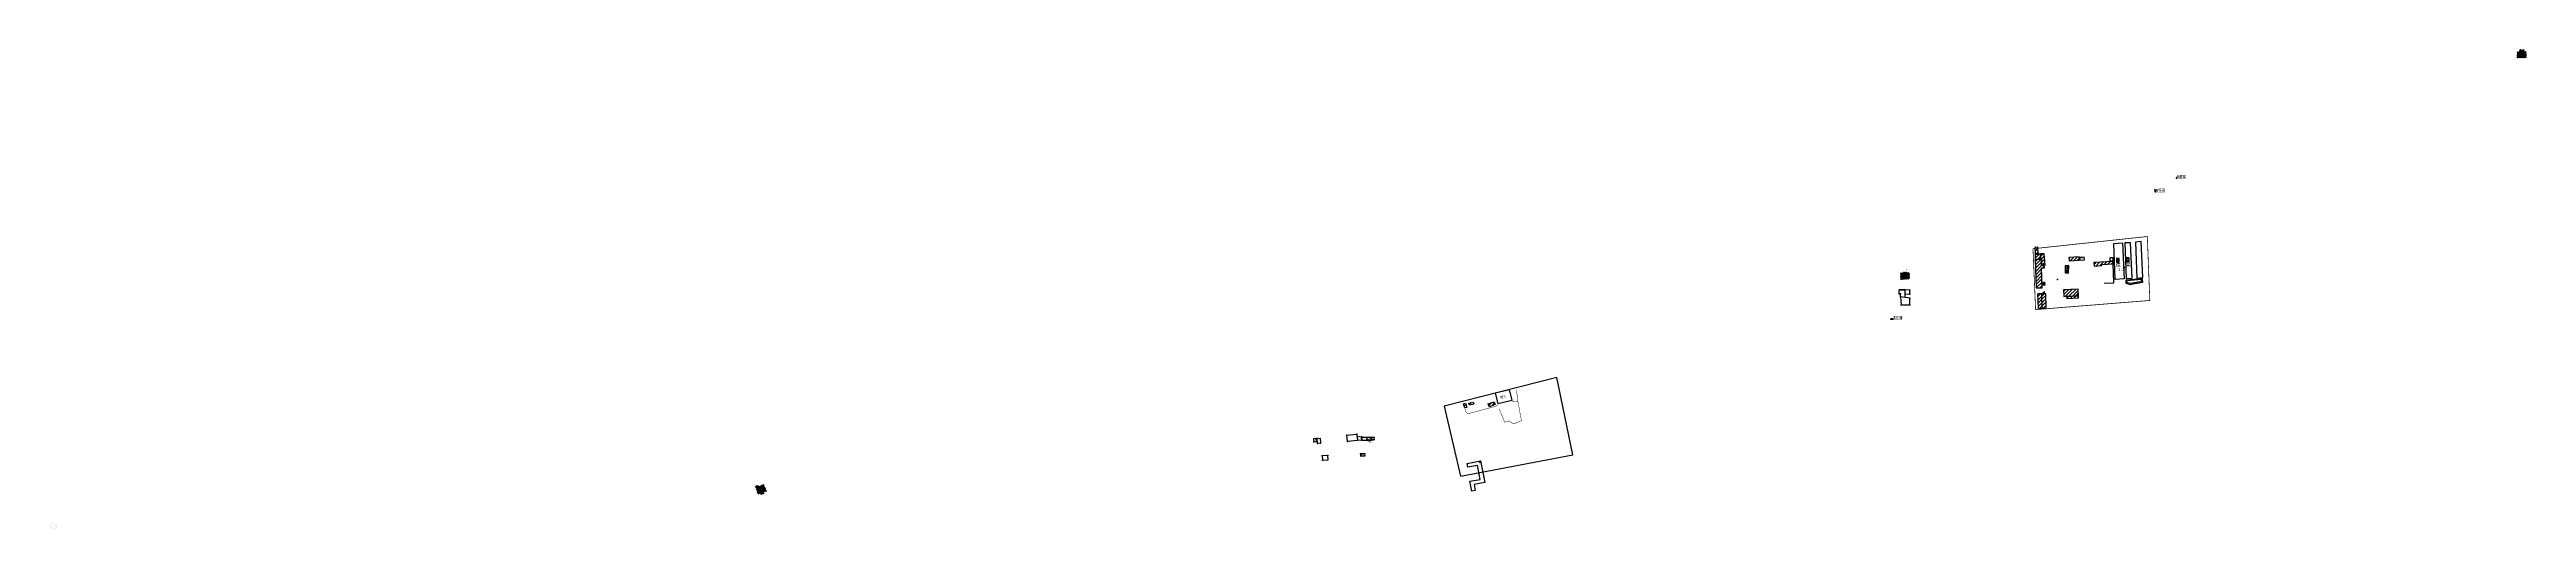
# Model space of a CAD drawing. Header units: metres. Extents: x 494039 to 619385, y 3351420 to 3402703.
# Drawn here: x 594835 to 598172, y 3392587 to 3393233 of the extents above; entities that cross this region are included whole.
import ezdxf
from ezdxf.enums import TextEntityAlignment as Align

# ---------------------------------------------------------------- set-up
doc = ezdxf.new("R2010")
doc.units = ezdxf.units.M
for name, pattern in [('2430', [0]), ('2450', [0]), ('8521', [0])]:
    doc.linetypes.add(name, pattern=pattern)
for name, color, linetype in [('210100-1', 8, 'Continuous'), ('310300', 8, 'Continuous'), ('310300-1', 8, 'Continuous'), ('310600', 8, 'Continuous'), ('330200-1', 8, 'Continuous'), ('330400', 8, 'Continuous'), ('330400-1', 8, 'Continuous'), ('380201', 8, '2430'), ('380201-1', 8, '2430'), ('380202-1', 8, '2450'), ('720100', 8, 'Continuous'), ('760201-1', 8, '8521'), ('ASSIST', 8, 'Continuous'), ('GXYZ', 8, 'Continuous'), ('JMD', 8, 'Continuous'), ('MAINLAYER', 8, 'Continuous'), ('备注', 8, 'Continuous'), ('房屋拆迁', 8, 'Continuous')]:
    doc.layers.add(name, color=color, linetype=linetype)
doc.styles.add('HZ', font='simsun.ttc', dxfattribs={"width": 0.8})
doc.styles.add('宋体', font='txt')
doc.styles.add('细等线体', font='方正细等线简体.TTF', dxfattribs={"width": 0.8})
pattern_1 = [(45, (0, 0), (-2.298097039, 2.298097039), [])]
pattern_2 = [(45, (0, 0), (-2.298097039, 2.298097039), [])]

# ---------------------------------------------------------------- blocks, each defined once
blk = doc.blocks.new('gc170')
at = {"linetype": 'Continuous'}
blk.add_circle((0, 0), 0.5, dxfattribs=at)
blk = doc.blocks.new('A$C28A84825')
at = {"linetype": 'Continuous', "const_width": 0.2, "flags": 128}
blk.add_lwpolyline([(0.3, 1.4), (0.1, 0.7), (0.5, 0.7), (0.3, 0)], dxfattribs=at)
blk = doc.blocks.new('gc314')
for p, q in [((-0.5, 0.5), (-1, 0.5)), ((-1, 0), (1, 0)), ((0.5, 0), (0.5, 0.5)), ((0.5, 0.5), (1, 0.5))]:
    blk.add_line(p, q)
blk.add_lwpolyline([(-0.5, 0), (0.5, 0), (0.5, 2), (-0.5, 2)], close=True)
blk.add_blockref('A$C28A84825', (-0.3, 0.3))
blk = doc.blocks.new('0612-线路地形')
at = {"color": 8, "linetype": 'Continuous', "flags": 128}
blk.add_lwpolyline([(597334.4, 3392909.8), (597327, 3392909.8)], dxfattribs=at)
at = {"layer": 'ASSIST', "color": 8, "linetype": 'Continuous', "flags": 128}
for points in [[(597671.4, 3393044.1), (597672, 3393041.6)], [(597318.2, 3392870.1), (597315.6, 3392870.3)]]:
    blk.add_lwpolyline(points, dxfattribs=at)
at = {"layer": 'GXYZ', "color": 8, "linetype": 'Continuous'}
for p, q in [((597671.8, 3393043.9), (597671.2, 3393043.8)), ((597671.2, 3393043.8), (597671.7, 3393041.7)), ((597671.7, 3393041.7), (597672.3, 3393041.9)), ((597672.3, 3393041.9), (597671.8, 3393043.9)), ((597318, 3392870.5), (597315.9, 3392870.6)), ((597315.9, 3392870.6), (597315.9, 3392870)), ((597315.9, 3392870), (597318, 3392869.9)), ((597318, 3392869.9), (597318, 3392870.5))]:
    blk.add_line(p, q, dxfattribs=at)
at = {"layer": 'GXYZ', "color": 8, "linetype": 'Continuous', "const_width": 0.6, "flags": 128}
for points in [[(597671.8, 3393042.6), (597671.7, 3393043.1)], [(597316.7, 3392870.2), (597317.2, 3392870.2)]]:
    blk.add_lwpolyline(points, dxfattribs=at)
at = {"layer": 'JMD', "color": 8, "linetype": 'Continuous'}
for p, q in [((596609.8, 3392710.8), (596610.2, 3392710.5)), ((596609.8, 3392707), (596610.2, 3392707.4)), ((596615.6, 3392710.9), (596615.3, 3392710.5)), ((596615.6, 3392707.1), (596615.3, 3392707.4))]:
    blk.add_line(p, q, dxfattribs=at)
at = {"layer": 'JMD', "color": 8, "linetype": 'Continuous', "flags": 128}
for points, elevation in [([(597328.8, 3392900.1), (597328.7, 3392904), (597327, 3392904), (597327, 3392909.8), (597334.4, 3392909.8), (597334.4, 3392904.3), (597334.3, 3392899.4)], 2.9), ([(597341.4, 3392889.5), (597341.4, 3392898.4), (597328.8, 3392900.1), (597329.3, 3392889.4), (597341.4, 3392889.5)], 3.1)]:
    blk.add_lwpolyline(points, dxfattribs=dict(at, elevation=elevation))
for points in [[(597341.3, 3392903.6), (597341.4, 3392909.2), (597334.4, 3392909.8), (597334.4, 3392904.3)], [(596538.3, 3392704.9), (596541.9, 3392705.3), (596541.6, 3392709.3), (596538, 3392708.9)], [(596547.4, 3392703.1), (596543, 3392702.8), (596542.6, 3392709.6), (596546.9, 3392709.9)], [(596583.7, 3392705.2), (596582.8, 3392714), (596596, 3392715.4), (596597, 3392706.7)], [(596602.9, 3392707), (596602.4, 3392711.3), (596596.6, 3392712), (596597.1, 3392707.7)], [(596602.9, 3392707), (596609.7, 3392707.1), (596609.7, 3392711), (596603, 3392711)], [(596609.8, 3392710.8), (596609.8, 3392707), (596615.6, 3392707.1), (596615.6, 3392710.9)], [(596615.9, 3392708.3), (596619.6, 3392708.3), (596619.7, 3392710.9), (596615.9, 3392710.9)], [(596557.2, 3392686.7), (596549.4, 3392686.2), (596549.9, 3392680.1), (596557.7, 3392680.6)], [(596607, 3392689), (596600.9, 3392688.6), (596601.1, 3392685.6), (596607.2, 3392686)]]:
    blk.add_lwpolyline(points, close=True, dxfattribs=at)
at = {"layer": '备注', "color": 8, "linetype": 'Continuous'}
for p in [(597671.4, 3393044.1, 2.4), (597672, 3393041.6, 2.4), (597700.5, 3393060, 2.7), (597327, 3392904, 4.4), (597328.7, 3392904, 4.5), (597328.8, 3392900.1, 2.9), (597334.4, 3392909.8, 4.3), (597341.3, 3392903.6, 4.5), (597341.4, 3392909.2, 2.9), (597341.4, 3392904.1, 2.9), (597341.4, 3392898.4, 2.9), (597315.6, 3392870.3, 3), (597318.2, 3392870.1, 2.9), (597329.3, 3392889.4, 3), (597341.4, 3392889.5, 3.1), (596538.3, 3392704.9, 3.7), (596541.6, 3392709.3, 4), (596541.9, 3392705.3, 3.7), (596542.6, 3392709.6, 4.6), (596543, 3392702.8, 4.7), (596547.4, 3392703.1, 4), (596582.8, 3392714, 4.4), (596583.7, 3392705.2, 4.4), (596596, 3392715.4, 4.4), (596596.6, 3392712, 4.2), (596602.3, 3392711.7, 4.5), (596602.4, 3392711.3, 4.9), (596602.9, 3392707, 4.3), (596609.7, 3392711, 5), (596609.7, 3392707.1, 4.4), (596609.8, 3392710.8, 4.1), (596609.8, 3392707, 3.6), (596615.6, 3392707.1, 3.6), (596615.9, 3392708.3, 3.8), (596619.6, 3392708.3, 3.8), (596619.7, 3392710.9, 4.1), (596549.4, 3392686.2, 4.4), (596549.9, 3392680.1, 4.4), (596557.2, 3392686.7, 4.6), (596600.9, 3392688.6, 3.4), (596607, 3392689, 3.3)]:
    blk.add_point(p, dxfattribs=at)
at = {"layer": 'GXYZ', "color": 8, "linetype": 'Continuous', "xscale": 0.5, "yscale": 0.5}
for name, p in [('gc170', (597671.4, 3393044.1)), ('gc170', (597672, 3393041.6)), ('gc314', (597700.5, 3393060, 2.7)), ('gc170', (597315.6, 3392870.3)), ('gc170', (597318.2, 3392870.1))]:
    blk.add_blockref(name, p, dxfattribs=at)
at = {"layer": 'JMD', "color": 8, "linetype": 'Continuous', "style": '细等线体', "width": 0.75}
blk.add_text('铁', height=4, dxfattribs=at).set_placement((596604, 3392687.3), align=Align.MIDDLE)
at = {"layer": '备注', "color": 8, "linetype": 'Continuous', "style": 'HZ', "width": 0.75}
for s, p in [('变压器', (597672.3, 3393041.2, 2.4)), ('电匣箱', (597700.7, 3393059.6, 2.7)), ('变压器', (597318.5, 3392869.8, 2.9)), ('棚子', (596610.8, 3392704.6, 3.6))]:
    blk.add_text(s, height=4, dxfattribs=at).set_placement(p)
blk = doc.blocks.new('2ALL&24ALL')
at = {"layer": '房屋拆迁'}
h = blk.add_hatch(dxfattribs=at)
h.set_pattern_fill('ANSI37', color=8, scale=0.5, style=0)
h.paths.add_polyline_path([(598171.9, 3393222.2), (598159.3, 3393222.1), (598159.5, 3393230.1), (598162.6, 3393230.1), (598162.6, 3393233), (598168.9, 3393232.9), (598168.8, 3393230.5), (598171.6, 3393230.5)])
h = blk.add_hatch(dxfattribs=at)
h.set_pattern_fill('ANSI37', color=8, scale=0.5, style=0)
h.paths.add_polyline_path([(598171.9, 3393222.2), (598159.3, 3393222.1), (598159.5, 3393230.1), (598162.6, 3393230.1), (598162.6, 3393233), (598168.9, 3393232.9), (598168.8, 3393230.5), (598171.6, 3393230.5)])
h = blk.add_hatch(dxfattribs=at)
h.set_pattern_fill('ANSI37', color=8, scale=0.5, style=0)
h.paths.add_polyline_path([(597328.8, 3392923.5), (597341, 3392924.3), (597340.4, 3392933), (597336.8, 3392932.8), (597336.8, 3392933.7), (597332.3, 3392933.4), (597332.3, 3392932.7), (597328.4, 3392932.5)])
h = blk.add_hatch(dxfattribs=at)
h.set_pattern_fill('ANSI37', color=8, scale=0.5, style=0)
h.paths.add_polyline_path([(595789.5, 3392634.3), (595785.9, 3392645.2), (595789.3, 3392646.6), (595790, 3392644.7), (595797.1, 3392647.5), (595801, 3392638.4), (595797.2, 3392637.2), (595797.9, 3392635.3), (595793.6, 3392633.8), (595793, 3392635.5)])
at = {"layer": '房屋拆迁', "color": 8, "linetype": 'Continuous', "const_width": 0.1}
for points in [[(598171.8, 3393222.3), (598159.3, 3393222.1), (598159.5, 3393230.1), (598162.6, 3393230.1), (598162.6, 3393233), (598168.9, 3393232.9), (598168.8, 3393230.5), (598171.6, 3393230.5), (598171.8, 3393222.3)], [(597328.8, 3392923.5), (597341, 3392924.3), (597340.4, 3392933), (597336.8, 3392932.8), (597336.8, 3392933.7), (597332.3, 3392933.4), (597332.3, 3392932.7), (597328.4, 3392932.5), (597328.8, 3392923.5)], [(597340.4, 3392933), (597340.4, 3392936.7), (597336.1, 3392936.5), (597336.4, 3392933.6), (597336.8, 3392933.7), (597336.8, 3392932.8), (597340.4, 3392933), (597340.4, 3392933)], [(595789.5, 3392634.3), (595785.9, 3392645.2), (595789.3, 3392646.6), (595790, 3392644.7), (595797.1, 3392647.5), (595801, 3392638.4), (595797.2, 3392637.2), (595797.9, 3392635.3), (595793.6, 3392633.8), (595792.9, 3392635.5), (595789.5, 3392634.3)], [(594838.3, 3392595.8), (594835.1, 3392591.8), (594841.6, 3392587.1), (594844.6, 3392591.3), (594838.3, 3392595.8)]]:
    blk.add_lwpolyline(points, dxfattribs=at)
blk = doc.blocks.new('mf')
for p, q in [((1.2, 1), (-1.2, 1)), ((-1.2, 1), (-1.2, -0.9)), ((0.5, 0), (-0.5, 0)), ((1.2, -0.9), (1.2, 1)), ((-1.2, -0.9), (1.2, -0.9))]:
    blk.add_line(p, q)
at = {"flags": 128}
for points in [[(-1.2, -0.9), (-0.5, 0), (-1.2, 1)], [(1.2, -0.9), (0.5, 0), (1.2, 1)]]:
    blk.add_lwpolyline(points, dxfattribs=at)
blk = doc.blocks.new('y49')
at = {"layer": '330400', "rotation": 90}
blk.add_blockref('mf', (0, 1.6), dxfattribs=at)
blk.add_text('菜', height=2.5).set_placement((-1.6, -2.8))
blk = doc.blocks.new('y13')
blk.add_text('塘', height=2.5).set_placement((-1.7, -1.1))
blk = doc.blocks.new('p_point')
for radius in [0.2, 0.25, 0.05, 0.1, 0.15]:
    blk.add_circle((0, 0), radius)
blk.add_point((0, 0))
blk = doc.blocks.new('线路地形0613')
at = {"layer": '310300', "linetype": 'Continuous'}
h = blk.add_hatch(dxfattribs=at)
h.set_pattern_fill('ANSI31', color=8, scale=26, style=0)
h.set_pattern_definition(pattern_2)
h.paths.add_polyline_path([(597517.4, 3392950.8), (597517.2, 3392957.9), (597510, 3392957.7), (597510.2, 3392950.5)])
h = blk.add_hatch(dxfattribs=at)
h.set_pattern_fill('ANSI31', color=8, scale=26, style=0)
h.set_pattern_definition(pattern_2)
h.paths.add_polyline_path([(597511.5, 3392912.2), (597519.5, 3392912.5), (597518.6, 3392939), (597522.4, 3392939.1), (597522.3, 3392942.8), (597518.6, 3392942.6), (597518.5, 3392950.8), (597510.2, 3392950.5)])
h = blk.add_hatch(dxfattribs=at)
h.set_pattern_fill('ANSI31', color=8, scale=26, style=0)
h.set_pattern_definition(pattern_2)
h.paths.add_polyline_path([(597522.3, 3392942.8), (597523.6, 3392942.7), (597522.3, 3392958.1), (597517.2, 3392957.9), (597517.4, 3392950.8), (597518.5, 3392950.8), (597518.6, 3392942.6)])
h = blk.add_hatch(dxfattribs=at)
h.set_pattern_fill('ANSI31', color=8, scale=26, style=0)
h.set_pattern_definition(pattern_2)
edge = h.paths.add_edge_path()
edge.add_line((597514.5, 3392884.4), (597519.6, 3392884.6))
edge.add_line((597519.6, 3392884.6), (597518.9, 3392904.3))
edge.add_line((597518.9, 3392904.3), (597513.7, 3392904.1))
h = blk.add_hatch(dxfattribs=at)
h.set_pattern_fill('ANSI31', color=8, scale=26, style=0)
h.set_pattern_definition(pattern_2)
edge = h.paths.add_edge_path()
edge.add_line((597519.6, 3392884.6), (597524.9, 3392885.2))
edge.add_line((597524.9, 3392885.2), (597524.2, 3392904.4))
edge.add_line((597524.2, 3392904.4), (597518.9, 3392904.3))
h = blk.add_hatch(dxfattribs=at)
h.set_pattern_fill('ANSI31', color=8, scale=26, style=0)
h.set_pattern_definition(pattern_2)
h.paths.add_polyline_path([(597522.9, 3392904.4), (597522.8, 3392906.1), (597520.5, 3392905.9), (597520.2, 3392904.3)])
h = blk.add_hatch(dxfattribs=at)
h.set_pattern_fill('ANSI31', color=8, scale=26, style=0)
h.set_pattern_definition(pattern_2)
h.paths.add_polyline_path([(597548.7, 3392900.6), (597568.3, 3392901.5), (597567.9, 3392910.7), (597548.3, 3392909.7)])
h = blk.add_hatch(dxfattribs=at)
h.set_pattern_fill('ANSI31', color=8, scale=26, style=0)
h.set_pattern_definition(pattern_2)
h.paths.add_polyline_path([(597552.4, 3392900.8), (597552.6, 3392898.1), (597568.2, 3392898.8), (597568.3, 3392901.5)])
at = {"layer": '310300-1', "linetype": 'Continuous'}
h = blk.add_hatch(dxfattribs=at)
h.set_pattern_fill('ANSI31', color=8, scale=26, style=0)
h.set_pattern_definition(pattern_1)
h.paths.add_polyline_path([(597514, 3392957.8), (597513.8, 3392966.9), (597509.7, 3392966.4), (597510, 3392957.7)])
h = blk.add_hatch(dxfattribs=at)
h.set_pattern_fill('ANSI31', color=8, scale=26, style=0)
h.set_pattern_definition(pattern_1)
h.paths.add_polyline_path([(597569.5, 3392949.6), (597569.2, 3392954.2), (597555.6, 3392953.2), (597555.9, 3392948.7)])
h = blk.add_hatch(dxfattribs=at)
h.set_pattern_fill('ANSI31', color=8, scale=26, style=0)
h.set_pattern_definition(pattern_1)
h.paths.add_polyline_path([(597615.2, 3392944.5), (597614.9, 3392947.9), (597589.1, 3392946.2), (597589.5, 3392941.5), (597600, 3392942.2), (597599.9, 3392943.5)])
h = blk.add_hatch(dxfattribs=at)
h.set_pattern_fill('ANSI31', color=8, scale=26, style=0)
h.set_pattern_definition(pattern_1)
h.paths.add_polyline_path([(597519.3, 3392920.3), (597522.8, 3392920.1), (597522.9, 3392915.7), (597519.4, 3392915.8)])
h = blk.add_hatch(dxfattribs=at)
h.set_pattern_fill('ANSI31', color=8, scale=26, style=0)
h.set_pattern_definition(pattern_1)
h.paths.add_polyline_path([(596740.1, 3392756), (596742.7, 3392756.8), (596744.2, 3392751.4), (596741.6, 3392750.7)])
h = blk.add_hatch(dxfattribs=at)
h.set_pattern_fill('ANSI31', color=8, scale=26, style=0)
h.set_pattern_definition(pattern_1)
h.paths.add_polyline_path([(596747.2, 3392756.8), (596753, 3392758.5), (596753.8, 3392755.8), (596747.9, 3392754.2)])
h = blk.add_hatch(dxfattribs=at)
h.set_pattern_fill('ANSI31', color=8, scale=26, style=0)
h.set_pattern_definition(pattern_1)
h.paths.add_polyline_path([(596773.1, 3392756.1), (596781.1, 3392758.9), (596782.5, 3392755.1), (596774.5, 3392752.2)])
at = {"color": 8, "linetype": 'Continuous', "const_width": 1}
blk.add_lwpolyline([(597507.1, 3392964.9), (597510.6, 3392883), (597664.5, 3392895.3), (597661.1, 3392981.4)], close=True, dxfattribs=at)
at = {"color": 8, "linetype": 'Continuous'}
blk.add_lwpolyline([(596714, 3392752.9), (596736, 3392658.7), (596887.1, 3392687.5), (596865.7, 3392791.4)], close=True, dxfattribs=at)
at = {"layer": '210100-1', "color": 8, "flags": 128}
for points, elevation in [([(597554.1, 3392933.9), (597553.9, 3392941.5), (597550.9, 3392941.3), (597551.2, 3392934)], 2.6), ([(597653.4, 3392920.9), (597653.4, 3392923.4), (597633.3, 3392921.8), (597633.2, 3392919.9), (597638.3, 3392918.8), (597641.7, 3392919.1), (597648.9, 3392920.2)], 2.5)]:
    blk.add_lwpolyline(points, close=True, dxfattribs=dict(at, elevation=elevation))
at = {"layer": '310300', "color": 8, "flags": 128}
for points, elevation in [([(597517.4, 3392950.8), (597517.2, 3392957.9), (597510, 3392957.7), (597510.2, 3392950.5)], 6.7), ([(597511.5, 3392912.2), (597519.5, 3392912.5), (597518.6, 3392939), (597522.4, 3392939.1), (597522.3, 3392942.8), (597518.6, 3392942.6), (597518.5, 3392950.8), (597510.2, 3392950.5)], 6.6), ([(597522.3, 3392942.8), (597523.6, 3392942.7), (597522.3, 3392958.1), (597517.2, 3392957.9), (597517.4, 3392950.8), (597518.5, 3392950.8), (597518.6, 3392942.6)], 5.8), ([(597548.7, 3392900.6), (597568.3, 3392901.5), (597567.9, 3392910.7), (597548.3, 3392909.7)], 6), ([(597552.4, 3392900.8), (597552.6, 3392898.1), (597568.2, 3392898.8), (597568.3, 3392901.5)], 6.2)]:
    blk.add_lwpolyline(points, close=True, dxfattribs=dict(at, elevation=elevation))
for points, elevation in [([(597514.5, 3392884.4), (597519.6, 3392884.6), (597518.9, 3392904.3), (597513.7, 3392904.1)], 5.5), ([(597514.5, 3392884.4), (597519.6, 3392884.6), (597518.9, 3392904.3), (597513.7, 3392904.1)], 5.5), ([(597514.5, 3392884.4), (597513.7, 3392904.1)], 5.5), ([(597519.6, 3392884.6), (597524.9, 3392885.2), (597524.2, 3392904.4), (597518.9, 3392904.3)], 6.6), ([(597519.6, 3392884.6), (597524.9, 3392885.2), (597524.2, 3392904.4), (597518.9, 3392904.3)], 6.6), ([(597522.9, 3392904.4), (597522.8, 3392906.1), (597520.5, 3392905.9), (597520.2, 3392904.3)], 6.3)]:
    blk.add_lwpolyline(points, dxfattribs=dict(at, elevation=elevation))
at = {"layer": '310300-1', "color": 8, "flags": 128}
for points, elevation in [([(597514, 3392957.8), (597513.8, 3392966.9), (597509.7, 3392966.4), (597510, 3392957.7)], 4.8), ([(597569.5, 3392949.6), (597569.2, 3392954.2), (597555.6, 3392953.2), (597555.9, 3392948.7)], 4.9), ([(597615.2, 3392944.5), (597614.9, 3392947.9), (597589.1, 3392946.2), (597589.5, 3392941.5), (597600, 3392942.2), (597599.9, 3392943.5)], 4.8), ([(597614.9, 3392948.7), (597614.9, 3392952.6), (597610.7, 3392952.5), (597610.7, 3392948.7)], 4.8), ([(597519.3, 3392920.3), (597522.8, 3392920.1), (597522.9, 3392915.7), (597519.4, 3392915.8)], 5.1), ([(596740.1, 3392756), (596742.7, 3392756.8), (596744.2, 3392751.4), (596741.6, 3392750.7)], 6.3), ([(596747.2, 3392756.8), (596753, 3392758.5), (596753.8, 3392755.8), (596747.9, 3392754.2)], 6.3), ([(596773.1, 3392756.1), (596781.1, 3392758.9), (596782.5, 3392755.1), (596774.5, 3392752.2)], 6.3)]:
    blk.add_lwpolyline(points, close=True, dxfattribs=dict(at, elevation=elevation))
at = {"layer": '310600', "color": 8, "linetype": 'Continuous'}
blk.add_line((596763, 3392679.2, 6.9), (596761.2, 3392676.6, 6.9), dxfattribs=at)
at = {"layer": '310600', "color": 8, "linetype": 'Continuous', "elevation": 6.9}
blk.add_lwpolyline([(596750.9, 3392638.6), (596748.4, 3392651.8), (596762.3, 3392654.4), (596758.7, 3392673.2), (596745.8, 3392670.7), (596744.8, 3392675.8), (596763, 3392679.2), (596768.4, 3392650.4), (596754.3, 3392647.7), (596755.8, 3392639.5)], close=True, dxfattribs=at)
at = {"layer": '330200-1', "color": 8, "elevation": 4.9, "flags": 128}
blk.add_lwpolyline([(597569.5, 3392949.6), (597576.4, 3392950.2), (597576.2, 3392953.6), (597569.2, 3392953)], close=True, dxfattribs=at)
at = {"layer": '330400-1', "color": 8, "flags": 128}
for points, elevation in [([(597627.5, 3392973.1), (597630.1, 3392924.5), (597618, 3392923.7), (597615.8, 3392972.2)], 5.6), ([(597640.6, 3392925.1), (597638.6, 3392973.1), (597630.9, 3392972.9), (597632.8, 3392924.8)], 4.6), ([(597655.2, 3392926), (597652.9, 3392974.5), (597645.1, 3392974), (597647.1, 3392925.4)], 4.6)]:
    blk.add_lwpolyline(points, close=True, dxfattribs=dict(at, elevation=elevation))
at = {"layer": '380201', "color": 8, "const_width": 0.6, "flags": 128}
for points, elevation in [([(597522.8, 3392906.1), (597522.8, 3392908)], 5.6), ([(596813.3, 3392759), (596812.2, 3392763.2), (596813, 3392765), (596810.7, 3392774.6)], 7.2)]:
    blk.add_lwpolyline(points, dxfattribs=dict(at, elevation=elevation))
at = {"layer": '380201-1', "color": 8, "const_width": 0.6, "flags": 128}
for points, elevation in [([(596741.6, 3392750.7), (596742.5, 3392746.5), (596745.5, 3392742.6), (596784.4, 3392753.1), (596787.1, 3392755.7)], 6.3), ([(596788, 3392749.4), (596795.4, 3392731.2), (596800.6, 3392733.3), (596807.4, 3392729), (596817.9, 3392733.4), (596813.3, 3392759)], 5.8), ([(596805.6, 3392760.3), (596806.5, 3392759.5), (596813.3, 3392759)], 6.9)]:
    blk.add_lwpolyline(points, dxfattribs=dict(at, elevation=elevation))
at = {"layer": '380202-1', "color": 8, "elevation": 4.7, "flags": 128}
blk.add_lwpolyline([(597603.1, 3392918.6), (597616.2, 3392919.2), (597615.2, 3392944.5)], dxfattribs=at)
at = {"layer": '720100', "color": 8, "linetype": 'Continuous'}
blk.add_point((597630, 3392939.9, 2.7), dxfattribs=at)
at = {"layer": '760201-1', "color": 8, "elevation": 3.6, "flags": 128}
for points in [[(597554.9, 3392932.2), (597555.2, 3392942.5), (597550.3, 3392942.1), (597550.3, 3392932.7)], [(597654.9, 3392919.7), (597654.7, 3392924.3), (597632.4, 3392922.4), (597632.4, 3392918.4), (597638.6, 3392916.8), (597641.8, 3392917.5)]]:
    blk.add_lwpolyline(points, close=True, dxfattribs=at)
at = {"layer": 'JMD', "color": 8, "linetype": 'Continuous', "flags": 128}
blk.add_lwpolyline([(596782.6, 3392770.3), (596786, 3392756.4), (596805.4, 3392761.2), (596801.9, 3392775.1)], close=True, dxfattribs=at)
at = {"layer": 'MAINLAYER', "color": 8}
for p in [(597539.9, 3392923.7), (597519.2, 3392894.5), (597519.2, 3392894.5), (597519.2, 3392894.5)]:
    blk.add_point(p, dxfattribs=at)
at = {"color": 8, "xscale": 2, "yscale": 2, "zscale": 2}
blk.add_blockref('y13', (597552.7, 3392937.5), dxfattribs=at)
at = {"color": 8, "linetype": 'Continuous', "xscale": 2, "yscale": 2, "zscale": 2}
for p in [(597621.5, 3392946.1), (597634.8, 3392947)]:
    blk.add_blockref('y49', p, dxfattribs=at)
at = {"layer": '720100', "color": 8, "linetype": 'Continuous', "xscale": 2, "yscale": 2, "zscale": 2}
blk.add_blockref('p_point', (597630, 3392939.9, 2.7), dxfattribs=at)
at = {"color": 8, "linetype": 'Continuous', "width": 0.75}
blk.add_text('牲', height=4, dxfattribs=at).set_placement((597570.3, 3392949.6, 4.9))
at = {"layer": '720100', "color": 8, "linetype": 'Continuous', "lineweight": 0, "width": 0.75}
blk.add_text('2.7', height=4, dxfattribs=at).set_placement((597622.3, 3392935.1, 2.7))
at = {"layer": 'JMD', "color": 8, "linetype": 'Continuous', "style": '宋体', "width": 0.75}
blk.add_text('砼', height=4, dxfattribs=at).set_placement((596793.8, 3392765.8), align=Align.MIDDLE_RIGHT)
blk.add_text('3', height=4, dxfattribs=at).set_placement((596794.1, 3392765.8), align=Align.MIDDLE_LEFT)

msp = doc.modelspace()

# ---------------------------------------------------------------- block references
for name in ['2ALL&24ALL', '线路地形0613', '0612-线路地形']:
    msp.add_blockref(name, (0, 0))

doc.saveas('drawing.dxf')
